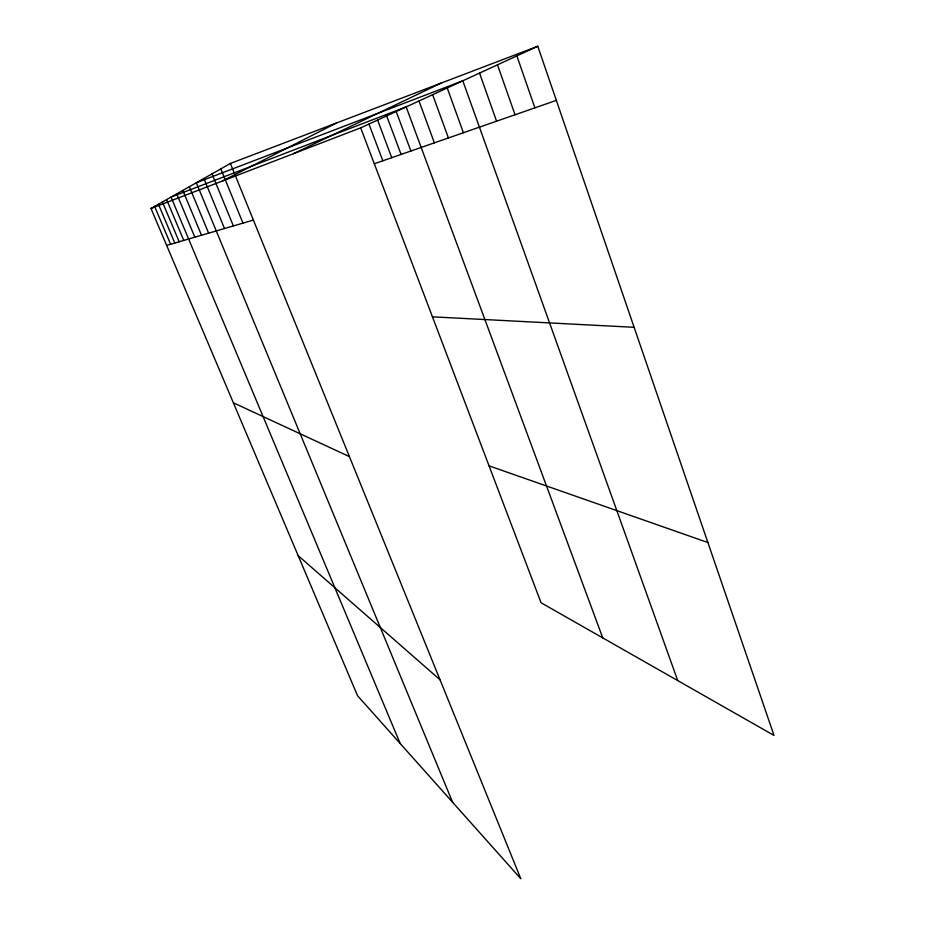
<?xml version="1.0" encoding="UTF-8"?>
<svg xmlns="http://www.w3.org/2000/svg" width="925" height="925" viewBox="0 0 925 925"><rect width="100%" height="100%" fill="white"/><g stroke="black" fill="none" stroke-linecap="round" stroke-linejoin="round"><path stroke-width="1.39" d="M230.406 163.459L520.81 878.75L357.547 695.716L150.983 208.46L230.406 163.459L537.783 46.25L774.017 735.433L541.056 602.753L360.669 127.858L537.783 46.25M222.254 181.069L336.422 123.037M293.514 153.677L440.832 83.227M150.983 208.46L360.669 127.858M374.313 163.76L556.341 100.374M166.662 245.426L253.392 220.081M432.449 316.824L634.122 327.311M489.059 465.853L707.891 542.536M233.366 402.791L349.43 456.626M298.162 555.636L440.011 679.759M154.614 206.402L170.628 244.269M162.418 201.974L179.184 241.772M158.418 204.24L174.802 243.044M400.213 743.55L171.044 197.094L406.167 106.895L602.753 637.892M166.616 199.592L183.786 240.419M176.744 193.868L194.851 237.182M189.347 186.723L208.634 233.158M182.826 190.411L201.511 235.239M452.626 802.31L196.343 182.757L462.812 80.799L677.736 680.603M203.882 178.49L224.498 228.521M212.022 173.877L233.366 225.931M220.832 168.882L242.963 223.122M368.936 124.054L382.834 160.8M377.597 120.065L391.749 157.689M386.662 115.879L401.092 154.44M396.178 111.497L410.897 151.029M418.99 100.987L434.38 142.855M432.646 94.697L448.417 137.952M447.226 87.979L463.402 132.737M479.532 73.098L496.586 121.187M497.488 64.819L515.028 114.758M516.855 55.893L534.893 107.843"/></g></svg>
